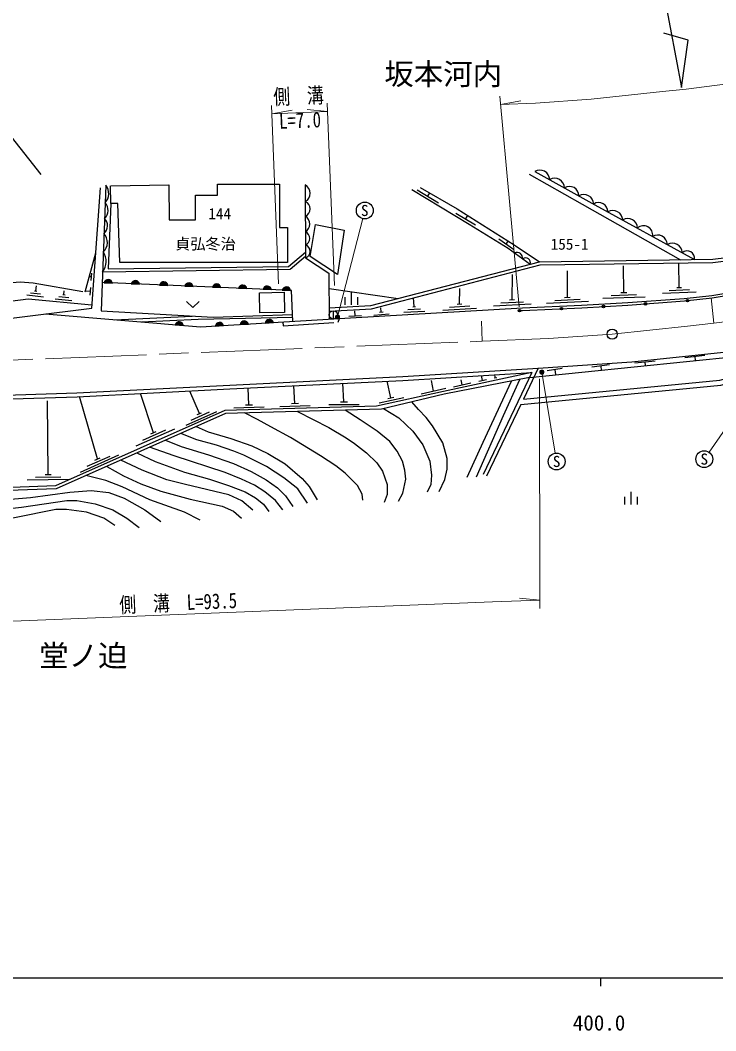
# Model space of a CAD drawing. Units: millimetres at full size, sheet at 1:1000; details may follow other scales. Extents: x 40000 to 680000, y 20000 to 380000.
# Drawn here: x 399091 to 481708, y 198715 to 318772 of the extents above; entities that cross this region are included whole.
import ezdxf
from ezdxf.enums import TextEntityAlignment as Align

# ---------------------------------------------------------------- set-up
doc = ezdxf.new("R2010")
doc.units = ezdxf.units.MM
doc.header["$LTSCALE"] = 1000
doc.linetypes.add('CHAIN', pattern=[18.5, 12, -1.5, 3.5, -1.5])
doc.linetypes.add('DASHED', pattern=[7.5, 6, -1.5])
for name, color, linetype, lineweight in [('M-BGD', 7, 'Continuous', 25), ('M-BMK', 2, 'CHAIN', 13), ('M-BMK-ROW', 30, 'Continuous', 25), ('M-BMK-SRVR', 3, 'Continuous', 25), ('M-STR-HTXT', 7, 'Continuous', 13), ('M-STR-STRC', 7, 'Continuous', 25), ('M-TTL-BAND', 7, 'Continuous', 25)]:
    doc.layers.add(name, color=color, linetype=linetype, lineweight=lineweight)
doc.layers.add('M-BMK-HTXT', color=7, linetype='Continuous')
doc.styles.add('ＭＳ ゴシック', font='')
doc.styles.get('ＭＳ ゴシック').set_extended_font_data('MS Gothic')

msp = doc.modelspace()

# ---------------------------------------------------------------- hatches: boundary and pattern name
at = {"layer": 'M-BGD'}
for points in [[(409050, 287583, -0.82183), (410040, 287542)], [(412288, 287449, -0.82183), (413278, 287408)], [(415645, 287311, -0.82183), (416635, 287270)], [(418630, 287187, -0.82183), (419620, 287146)], [(421923, 287051, -0.82183), (422913, 287010)], [(425028, 286923, -0.82183), (426018, 286882)], [(427938, 286802, -0.82183), (428928, 286761)], [(430215, 286708, -0.82183), (431205, 286667)], [(463237, 284491, -0.41421), (463380, 284648, -0.41421), (463537, 284505, -1)], [(468230, 284751, -1), (468530, 284769, -1)], [(473220, 285072, -0.41421), (473359, 285232, -0.41421), (473519, 285094, -1)], [(478206, 285440, -0.41421), (478338, 285606, -0.41421), (478504, 285474, -1)], [(458242, 284260, -0.41421), (458385, 284417, -0.41421), (458542, 284274, -1)], [(417483, 282583, -0.82183), (418471, 282500)], [(422257, 282433, -0.82183), (423246, 282493)], [(425220, 282612, -0.82183), (426209, 282672)], [(428176, 282791, -0.82183), (429165, 282851)]]:
    msp.add_hatch(color=256, dxfattribs=at).paths.add_polyline_path(points)
at = {"layer": 'M-STR-HTXT'}
for points in [[(436987, 283642, -1), (436555, 283392, -0.41421), (436646, 283733, -0.41421)], [(460903, 276765, -0.41421), (460848, 277114, -0.41421), (461198, 277168, -1)]]:
    msp.add_hatch(color=256, dxfattribs=at).paths.add_polyline_path(points)

# ---------------------------------------------------------------- linework, layer by layer
at = {"layer": 'M-BGD'}
for p, q in [((460230, 300808), (467360, 296848)), ((446220, 298638), (448788, 297087)), ((447504, 297862), (447740, 298253)), ((467360, 296848), (479199, 290347)), ((450844, 295851), (453149, 294446)), ((451997, 295149), (452253, 295556)), ((455954, 292780), (457675, 291577)), ((456815, 292178), (457042, 292528)), ((470788, 286429), (470739, 289595)), ((477373, 287021), (477316, 289939)), ((407553, 288279), (407292, 288298)), ((407520, 287830), (407585, 288728)), ((408873, 288880), (431105, 289184)), ((457504, 285556), (457571, 288573)), ((464079, 285860), (464077, 289003)), ((400941, 286617), (401010, 287225)), ((407395, 286109), (407460, 287006)), ((409050, 287583), (410040, 287542)), ((412288, 287449), (413278, 287408)), ((415645, 287311), (416635, 287270)), ((418630, 287187), (419620, 287146)), ((421923, 287051), (422913, 287010)), ((477094, 287011), (477653, 287032)), ((399880, 286133), (401868, 285908)), ((400312, 286386), (401504, 286251)), ((400802, 286633), (401081, 286601)), ((403659, 285932), (404855, 285824)), ((404144, 286190), (404423, 286165)), ((404284, 286177), (404324, 286625)), ((407428, 286558), (406831, 286601)), ((425028, 286923), (426018, 286882)), ((427938, 286802), (428928, 286761)), ((430215, 286708), (431205, 286667)), ((435768, 286916), (443998, 285721)), ((437689, 284951), (437689, 285851)), ((438439, 284951), (438439, 286451)), ((439189, 284951), (439189, 285851)), ((445880, 284744), (445819, 285801)), ((451267, 285056), (451295, 286891)), ((463729, 285843), (464428, 285876)), ((468310, 285747), (473307, 285912)), ((469299, 286080), (472298, 286179)), ((470439, 286418), (471138, 286441)), ((475398, 286344), (479395, 286500)), ((476186, 286675), (478584, 286769)), ((403234, 285669), (405226, 285490)), ((441980, 284114), (441939, 284617)), ((445706, 284734), (446055, 284754)), ((449305, 284341), (453299, 284573)), ((450087, 284687), (452483, 284826)), ((450988, 285040), (451547, 285072)), ((455291, 284831), (459784, 285083)), ((456173, 285181), (458869, 285332)), ((457190, 285538), (457819, 285574)), ((461611, 285140), (466605, 285380)), ((462595, 285488), (465592, 285632)), ((410272, 283194), (419500, 283622)), ((436281, 284256), (436281, 283256)), ((438124, 283620), (439621, 283707)), ((438873, 283663), (438838, 284262)), ((441107, 283743), (442901, 283887)), ((441770, 284097), (442189, 284131)), ((444667, 284073), (447163, 284217)), ((445149, 284401), (446646, 284488)), ((417483, 282583), (418471, 282500)), ((422257, 282433), (423246, 282493)), ((425220, 282612), (426209, 282672)), ((428176, 282791), (429165, 282851)), ((480424, 278927), (478039, 278662)), ((479231, 278795), (479277, 278386)), ((463466, 277390), (461686, 277122)), ((469082, 277820), (467001, 277537)), ((468042, 277679), (468092, 277180)), ((474492, 278275), (472103, 278041)), ((473298, 278158), (473335, 277780)), ((454016, 275975), (453890, 276562)), ((455390, 276270), (455684, 276333)), ((455537, 276302), (455474, 276595)), ((462576, 277256), (462665, 276663)), ((426261, 273084), (426154, 275077)), ((431715, 273245), (431603, 275347)), ((437542, 273416), (437410, 275636)), ((443114, 273916), (442662, 275895)), ((446730, 274400), (449660, 275042)), ((448195, 274721), (447940, 275962)), ((450554, 275232), (452607, 275673)), ((451580, 275452), (451454, 276039)), ((453576, 275881), (454456, 276069)), ((408279, 266657), (406144, 274053)), ((414908, 269766), (413364, 274424)), ((420372, 272033), (419236, 274721)), ((441713, 273302), (444643, 273943)), ((442772, 273841), (443456, 273990)), ((402412, 264800), (402337, 273549)), ((424471, 272731), (428069, 272837)), ((425841, 273072), (426681, 273096)), ((429925, 272892), (433523, 272998)), ((431295, 273232), (432135, 273257)), ((435742, 273116), (439342, 273116)), ((437122, 273416), (437962, 273416)), ((458557, 273127), (454483, 264593)), ((418788, 270672), (422443, 272297)), ((419397, 271271), (421590, 272246)), ((420116, 271919), (420628, 272147)), ((412867, 268202), (417436, 270233)), ((413659, 268882), (416400, 270101)), ((414588, 269623), (415228, 269908)), ((406238, 265094), (410807, 267125)), ((407030, 265774), (409772, 266993)), ((407959, 266515), (408599, 266800)), ((399921, 264165), (404920, 264235)), ((400917, 264479), (403916, 264521)), ((402062, 264795), (402762, 264805)), ((470910, 261245), (470910, 262145)), ((471660, 261245), (471660, 262745)), ((472410, 261245), (472410, 262145))]:
    msp.add_line(p, q, dxfattribs=at)
at = {"layer": 'M-BGD', "linetype": 'DASHED'}
for p, q in [((430971, 289523), (432959, 291215)), ((431136, 289184), (432959, 290736))]:
    msp.add_line(p, q, dxfattribs=at)
at = {"layer": 'M-BGD'}
for points in [[(362567, 305469), (365067, 305469), (380067, 305469), (395067, 305469), (397567, 305469), (401553, 300442)], [(459525, 300463), (465833, 296905), (477524, 290322)], [(409254, 299194), (408702, 284234), (422023, 283479), (431442, 283823)], [(409871, 299096), (416739, 299200), (416802, 295046), (419927, 295046), (419927, 297979), (422534, 297979), (422534, 299290), (429870, 299290), (429870, 294140), (430838, 294140), (430838, 289970), (410910, 289970), (410701, 296982), (409852, 296982), (409820, 299095)], [(432955, 299219), (432960, 290553), (435764, 288719), (435775, 283251)], [(376076, 280963), (392892, 282760), (407585, 284573), (408622, 298871)], [(402048, 283890), (420509, 282327), (438321, 283404), (458736, 284587), (465775, 284906), (471243, 285231), (477959, 285714), (481236, 286085), (485308, 286740), (492557, 287921), (501516, 289511), (504286, 289950), (507605, 290264), (516954, 291130), (522368, 291616), (537926, 295742), (541524, 296692), (556275, 297730), (562980, 298262), (568640, 298109)], [(445605, 298658), (452399, 294555), (457039, 291687), (459650, 289782)], [(446604, 298917), (450983, 296358), (457764, 292075), (460781, 290075)], [(409852, 296982), (409534, 289241), (430971, 289523)], [(458392, 284267), (458751, 284288), (465791, 284607), (471262, 284931), (477987, 285415), (481277, 285788), (485356, 286444), (492607, 287625), (501565, 289215), (504323, 289652), (507633, 289965), (516981, 290831), (522420, 291319), (537467, 295310)], [(435773, 284601), (440754, 284879), (460781, 290075), (481345, 290379), (495019, 292065)], [(435794, 284222), (440813, 284503), (460832, 289697), (481371, 290000), (495269, 291713)], [(431479, 282991), (431318, 286662), (408826, 287593)], [(325774, 285800), (350876, 275161), (364479, 271259), (365465, 273162), (382737, 273757), (405830, 274488), (423975, 275420), (444531, 276439), (460607, 277421), (458859, 273759)], [(325449, 285449), (350726, 274736), (364709, 270725), (365743, 272721), (382752, 273307), (405849, 274038), (423997, 274970), (444556, 275989), (459872, 276925), (454077, 264786)], [(376076, 281459), (384351, 283308), (393601, 284838), (400035, 285657), (407614, 284973)], [(418835, 285349), (419585, 284649), (420335, 285349)], [(413480, 282922), (420226, 283251), (431457, 283495)], [(460607, 277421), (471745, 278183), (483371, 279404), (489084, 280004)], [(458557, 273127), (482293, 275407), (490654, 277738)], [(458859, 273759), (482182, 275999), (489590, 278064)], [(459872, 276925), (449370, 274671), (441419, 272931), (423413, 272400), (403288, 263454), (388580, 262921), (382591, 262790), (368258, 272808)], [(452175, 264488), (454091, 268624), (457442, 275895)], [(453270, 264512), (456506, 271825), (458434, 276089)], [(442225, 272635), (444049, 271520), (445714, 269948), (446906, 268311), (447725, 266385), (447948, 264714), (447860, 263620), (447442, 262703)], [(448855, 262794), (449520, 264216), (449805, 265449), (449805, 266694), (449279, 268579), (448044, 270599), (447297, 271557), (446385, 272524), (445612, 273430)], [(439804, 261759), (439721, 262470), (439142, 263504), (437692, 264968), (436587, 265851), (434771, 267032), (431203, 269195), (428856, 270450), (427258, 271318), (425717, 272116)], [(432034, 272296), (435745, 270374), (437795, 269168), (438802, 268474), (440217, 267385), (441431, 266177), (442112, 265200), (442657, 263621), (442657, 262446), (442334, 261459)], [(444003, 261629), (444534, 262599), (444879, 264235), (444779, 265298), (444488, 266379), (443876, 267580), (442980, 268705), (441489, 269956), (439486, 271308), (437691, 272458)], [(419973, 270488), (421424, 269887), (424121, 269078), (426610, 268200), (428483, 267302), (430563, 266071), (432564, 264329), (433418, 263386), (434359, 261799)], [(433197, 261382), (432054, 263117), (430400, 264408), (428328, 265762), (425654, 267104), (424450, 267585), (422390, 268280), (420056, 268927), (418153, 269679)], [(430296, 260591), (429398, 261712), (428157, 262734), (426922, 263520), (425382, 264250), (423426, 265032), (417367, 267022), (414444, 268030)], [(416332, 268869), (418218, 268131), (421443, 267143), (424411, 266114), (426519, 265149), (428303, 264150), (429645, 263210), (430604, 262271), (431468, 261000)], [(412956, 267368), (415118, 266354), (418606, 265081), (421590, 264235), (423836, 263500), (425806, 262724), (427056, 262039), (428000, 261260), (428628, 260423)], [(409363, 265771), (411375, 264641), (413398, 263712), (415796, 262836), (419286, 261877), (423066, 261058), (424413, 260463), (425388, 259613)], [(426702, 260546), (425396, 261677), (423884, 262388), (418726, 263599), (416516, 264176), (413595, 265318), (411028, 266512)], [(420464, 259371), (418614, 260313), (414485, 261811), (411217, 263351), (409245, 264092), (406875, 264665)], [(379270, 258769), (380611, 259694), (382156, 260560), (384311, 261273), (386625, 261638), (389055, 261638), (393635, 261503), (400325, 262063), (404971, 262713), (407537, 262893), (409633, 262658), (411449, 261974), (413901, 260592), (415803, 259210)], [(381513, 258446), (382542, 259263), (384050, 259842), (386725, 260280), (393479, 260305), (399225, 260934), (404613, 261732), (405805, 261732), (408007, 261331), (410085, 260592), (411771, 259634), (413222, 258492)], [(410315, 258760), (409026, 259600), (406966, 260346), (404602, 260657), (403312, 260657), (398401, 259638), (395105, 259210), (391439, 258968), (387077, 258968), (384001, 258443)]]:
    msp.add_lwpolyline(points, dxfattribs=at)
at = {"layer": 'M-BGD', "linetype": 'DASHED'}
msp.add_lwpolyline([(434159, 294517), (437586, 293829), (436757, 288572), (433516, 290686)], close=True, dxfattribs=at)
for points in [[(371404, 282171), (375448, 283509), (377356, 283638), (386697, 285496), (396206, 287436), (397609, 287591), (399074, 287676), (400616, 287560), (406804, 286501), (408061, 291134)], [(430264, 282917), (430342, 282459), (436861, 282907), (437026, 283326)]]:
    msp.add_lwpolyline(points, dxfattribs=at)
at = {"layer": 'M-BGD'}
msp.add_lwpolyline([(427563, 284013), (427518, 286399), (430430, 286453), (430474, 284067)], close=True, dxfattribs=at)
for centre, radius in [((463387, 284498), 150), ((468380, 284760), 150), ((473369, 285083), 150), ((478355, 285457), 150), ((436281, 283756), 500), ((458392, 284267), 150)]:
    msp.add_circle(centre, radius, dxfattribs=at)
for centre, radius, start, end in [((460819, 299807), 1160, 1.43996, 120.46958), ((407948, 298175), 1656, 317.80968, 37.96751), ((432366, 298218), 1160, 300.51779, 59.54741), ((462567, 298836), 1160, 1.43996, 120.46958), ((464313, 297883), 1144, 1.12006, 120.78947), ((466045, 296905), 1160, 1.43996, 120.46958), ((408253, 296176), 1279, 311.89183, 43.88536), ((432606, 296355), 932, 292.09114, 67.97407), ((467795, 295998), 1107, 0.18259, 122.22265), ((432375, 294557), 1101, 301.97365, 58.09156), ((469495, 295004), 1160, 1.71275, 120.74237), ((408226, 294360), 1235, 311.31632, 44.46087), ((471248, 294041), 1160, 1.71275, 120.74237), ((473130, 293270), 1082, 350.58675, 131.86837), ((407884, 292377), 1566, 313.43586, 42.34133), ((432635, 292843), 844, 292.54698, 67.51823), ((474791, 292083), 1172, 2.0356, 120.41952), ((432766, 291308), 779, 284.40338, 75.66183), ((476556, 291104), 1180, 2.27199, 120.18314), ((407338, 290118), 1972, 321.1045, 34.67269), ((458089, 290487), 685, 354.70027, 113.04729), ((459115, 289973), 567, 340.31818, 127.42937), ((478310, 290463), 896, 352.57494, 129.88019), ((409541, 287465), 505, 8.80235, 166.46054), ((412779, 287331), 505, 8.80235, 166.46054), ((416136, 287192), 505, 8.80235, 166.46054), ((419121, 287069), 505, 8.80235, 166.46054), ((422414, 286933), 505, 8.80235, 166.46054), ((425519, 286804), 505, 8.80235, 166.46054), ((428429, 286684), 505, 8.80235, 166.46054), ((430706, 286590), 505, 8.80235, 166.46054), ((417969, 282444), 505, 6.33303, 163.99122), ((422757, 282365), 505, 14.63105, 172.28924), ((425720, 282545), 505, 14.63105, 172.28924), ((428677, 282723), 505, 14.63105, 172.28924)]:
    msp.add_arc(centre, radius, start, end, dxfattribs=at)
at = {"layer": 'M-BMK'}
msp.add_lwpolyline([(322871, 294437), (355806, 278957), (358372, 277976), (361055, 277321), (363470, 277070), (365122, 277070), (453945, 280637), (461820, 280948), (469399, 281479), (478333, 282443), (481456, 282770), (569167, 294081)], dxfattribs=at)
at = {"layer": 'M-BMK-ROW'}
msp.add_line((459580, 276313), (489145, 279324), dxfattribs=at)
msp.add_lwpolyline([(459580, 276313), (449444, 274329), (441998, 272582), (423492, 272052), (403369, 263107), (388590, 262571), (382484, 262438), (366343, 273497)], dxfattribs=at)
at = {"layer": 'M-BMK-SRVR'}
for p, q in [((471567, 343242), (477619, 310772)), ((478410, 316383), (475527, 317215)), ((477619, 310772), (478410, 316383))]:
    msp.add_line(p, q, dxfattribs=at)
msp.add_circle((469399, 281479), 600, dxfattribs=at)
at = {"layer": 'M-STR-HTXT'}
for p, q in [((429775, 287473), (428924, 308656)), ((436436, 287236), (435565, 308922)), ((458371, 284705), (456041, 309742)), ((456134, 308745), (458549, 309182)), ((428964, 307657), (431380, 308096)), ((428964, 307657), (435605, 307923)), ((435605, 307923), (433162, 308167)), ((436771, 283517), (439766, 295197)), ((481456, 282770), (481165, 285786)), ((453945, 280637), (453882, 283003)), ((489485, 279811), (480910, 267452)), ((460820, 248883), (460775, 276161)), ((461050, 276966), (462638, 267338)), ((460818, 249884), (458376, 250130))]:
    msp.add_line(p, q, dxfattribs=at)
for points in [[(456134, 308745), (460288, 308909), (466918, 309374), (475371, 310285), (478203, 310583), (535505, 317972)], [(365553, 246070), (365744, 246070), (455189, 249662), (460818, 249884)]]:
    msp.add_lwpolyline(points, dxfattribs=at)
for centre in [(436771, 283517), (461050, 276966)]:
    msp.add_circle(centre, 250, dxfattribs=at)
at = {"layer": 'M-STR-STRC'}
for centre in [(440014, 296166), (462801, 266351), (480340, 266630)]:
    msp.add_circle(centre, 1000, dxfattribs=at)
at = {"layer": 'M-TTL-BAND'}
for p, q in [((40000, 205000), (579000, 205000)), ((468000, 205000), (468000, 204000))]:
    msp.add_line(p, q, dxfattribs=at)

# ---------------------------------------------------------------- texts
at = {"layer": 'M-BMK-HTXT', "style": 'ＭＳ ゴシック'}
for s, height, p in [('坂本河内', 2566, (449335, 312372)), ('144', 1320, (422789, 295791)), ('貞弘冬治', 1320, (421097, 292209)), ('155-1', 1320, (464345, 292168)), ('堂ノ迫', 2566, (406585, 243280))]:
    msp.add_text(s, height=height, dxfattribs=at).set_placement(p, align=Align.MIDDLE_CENTER)
at = {"layer": 'M-STR-HTXT', "style": 'ＭＳ ゴシック', "width": 0.8}
for s, p in [('側\u3000溝', (432206, 308299)), ('側\u3000溝\u3000L=93.5', (417913, 248114))]:
    msp.add_text(s, height=1833, rotation=2.3, dxfattribs=at).set_placement(p, align=Align.BOTTOM_CENTER)
msp.add_text('L=7.0', height=1833, rotation=2.3, dxfattribs=at).set_placement((432285, 307790), align=Align.TOP_CENTER)
at = {"layer": 'M-STR-STRC', "style": 'ＭＳ ゴシック'}
for p in [(440014, 296166), (462801, 266351), (480340, 266630)]:
    msp.add_text('S', height=1320, dxfattribs=at).set_placement(p, align=Align.MIDDLE_CENTER)
at = {"layer": 'M-TTL-BAND', "style": 'ＭＳ ゴシック'}
msp.add_text('400.0', height=1833, dxfattribs=at).set_placement((467844, 198195), align=Align.BOTTOM_CENTER)

doc.saveas('drawing.dxf')
